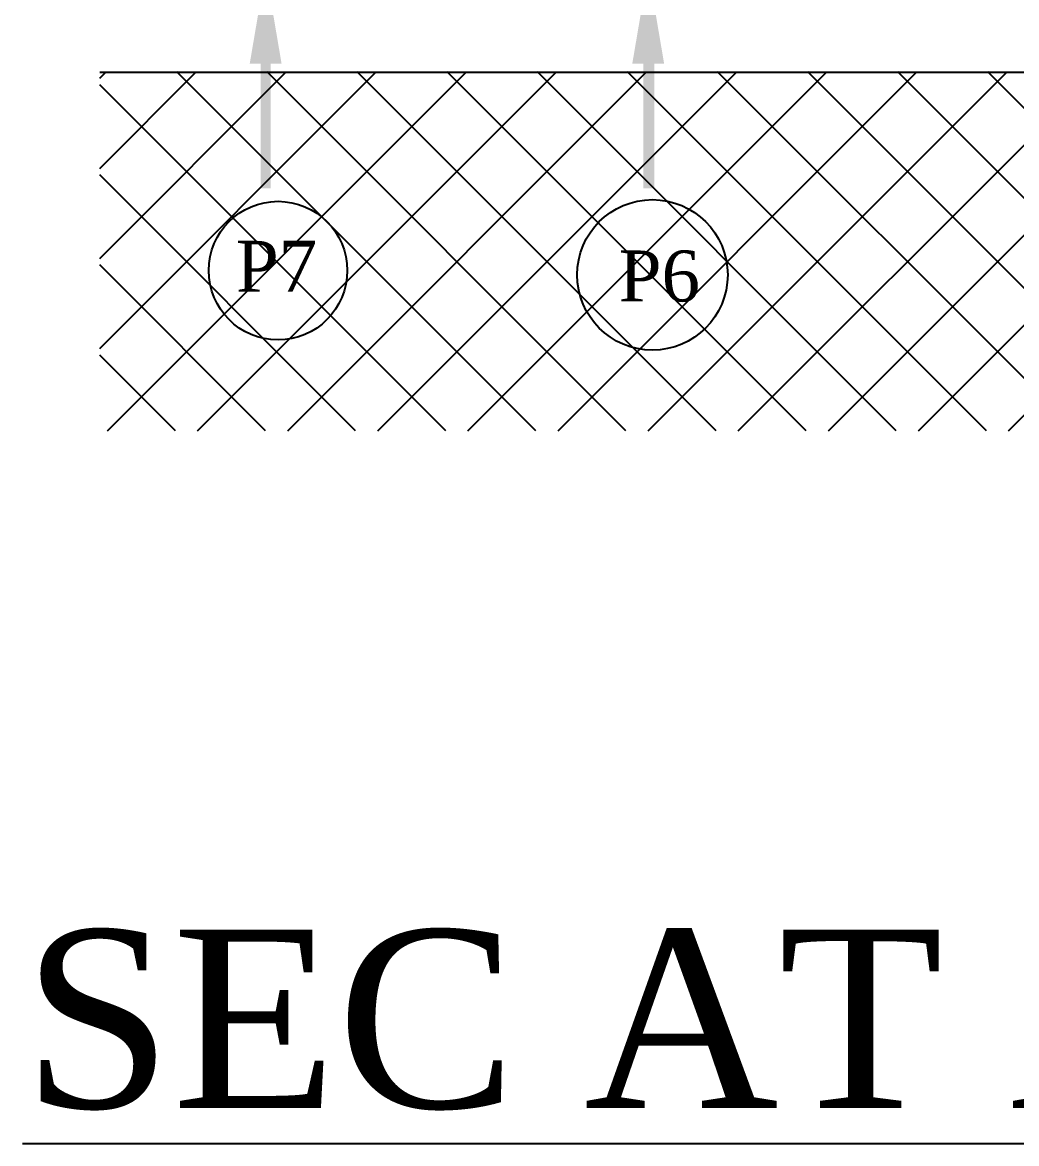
# Model space of a CAD drawing. Header units: millimetres. Extents: x 16084 to 24556, y -3303 to 19570.
# Drawn here: x 18048 to 19999, y -3303 to -1103 of the extents above; entities that cross this region are included whole.
import ezdxf

# ---------------------------------------------------------------- set-up
doc = ezdxf.new("R2010")
doc.units = ezdxf.units.MM
doc.header["$MEASUREMENT"] = 0
for name, color, linetype in [('$1$PDF_Text', 7, 'Continuous'), ('$2$PDF_0', 7, 'Continuous'), ('AA_Architecture', 7, 'Continuous')]:
    doc.layers.add(name, color=color, linetype=linetype)
doc.styles.add('$0$PDF Arial', font='arial.ttf')

msp = doc.modelspace()

# ---------------------------------------------------------------- hatches: boundary and pattern name
h = msp.add_hatch()
h.set_pattern_fill('ANSI37', color=256, scale=1000)
h.set_pattern_definition([(45, (197003.14, 127739.81), (-88.38835, 88.38835), []), (135, (197003.14, 127739.81), (-88.38835, -88.38835), [])])
h.paths.add_polyline_path([(18200, -1904.06), (20200, -1904.06), (20200, -1199.928), (18200, -1199.928)], is_closed=False)

# ---------------------------------------------------------------- linework, layer by layer
at = {"layer": '$2$PDF_0', "lineweight": 25}
for centre, radius in [((19284.431, -1598.093), 147.655), ((18549.788, -1589.677), 135.919)]:
    msp.add_circle(centre, radius, dxfattribs=at)
at = {"layer": '$2$PDF_0', "transparency": 33554559}
for points in [[(18556.852, -1183.867), (18525.561, -1000.033), (18494.271, -1183.867)], [(19244.86, -1183.846), (19276.151, -1000.012), (19307.442, -1183.846)], [(18535.34, -1428.327), (18515.783, -1428.327), (18535.34, -1183.867)], [(18515.783, -1428.327), (18535.34, -1183.867), (18515.783, -1183.867)], [(19266.373, -1428.306), (19287.885, -1428.306), (19266.373, -1183.846)], [(19287.885, -1428.306), (19266.373, -1183.846), (19287.885, -1183.846)]]:
    msp.add_solid(points, dxfattribs=at)
at = {"layer": 'AA_Architecture'}
msp.add_line((18200, -1200), (20200, -1200), dxfattribs=at)

# ---------------------------------------------------------------- texts
at = {"layer": '$1$PDF_Text', "char_height": 100, "attachment_point": 7, "style": '$0$PDF Arial'}
for s, insert in [('{\\Fcent|c0;P7}', (18467.141, -1631.289)), ('{\\Fcent|c0;P6}', (19218.292, -1651.699))]:
    msp.add_mtext(s, dxfattribs=dict(at, insert=insert))
at = {"transparency": 33554666, "insert": (18048.343, -2882.908), "char_height": 350, "attachment_point": 1}
msp.add_mtext_dynamic_manual_height_columns('{\\Fcent|c0;\\L\\C6;SEC AT A-A  1:35}', width=13928.07527, gutter_width=12.5, heights=[2060.491], dxfattribs=at)

doc.saveas('drawing.dxf')
